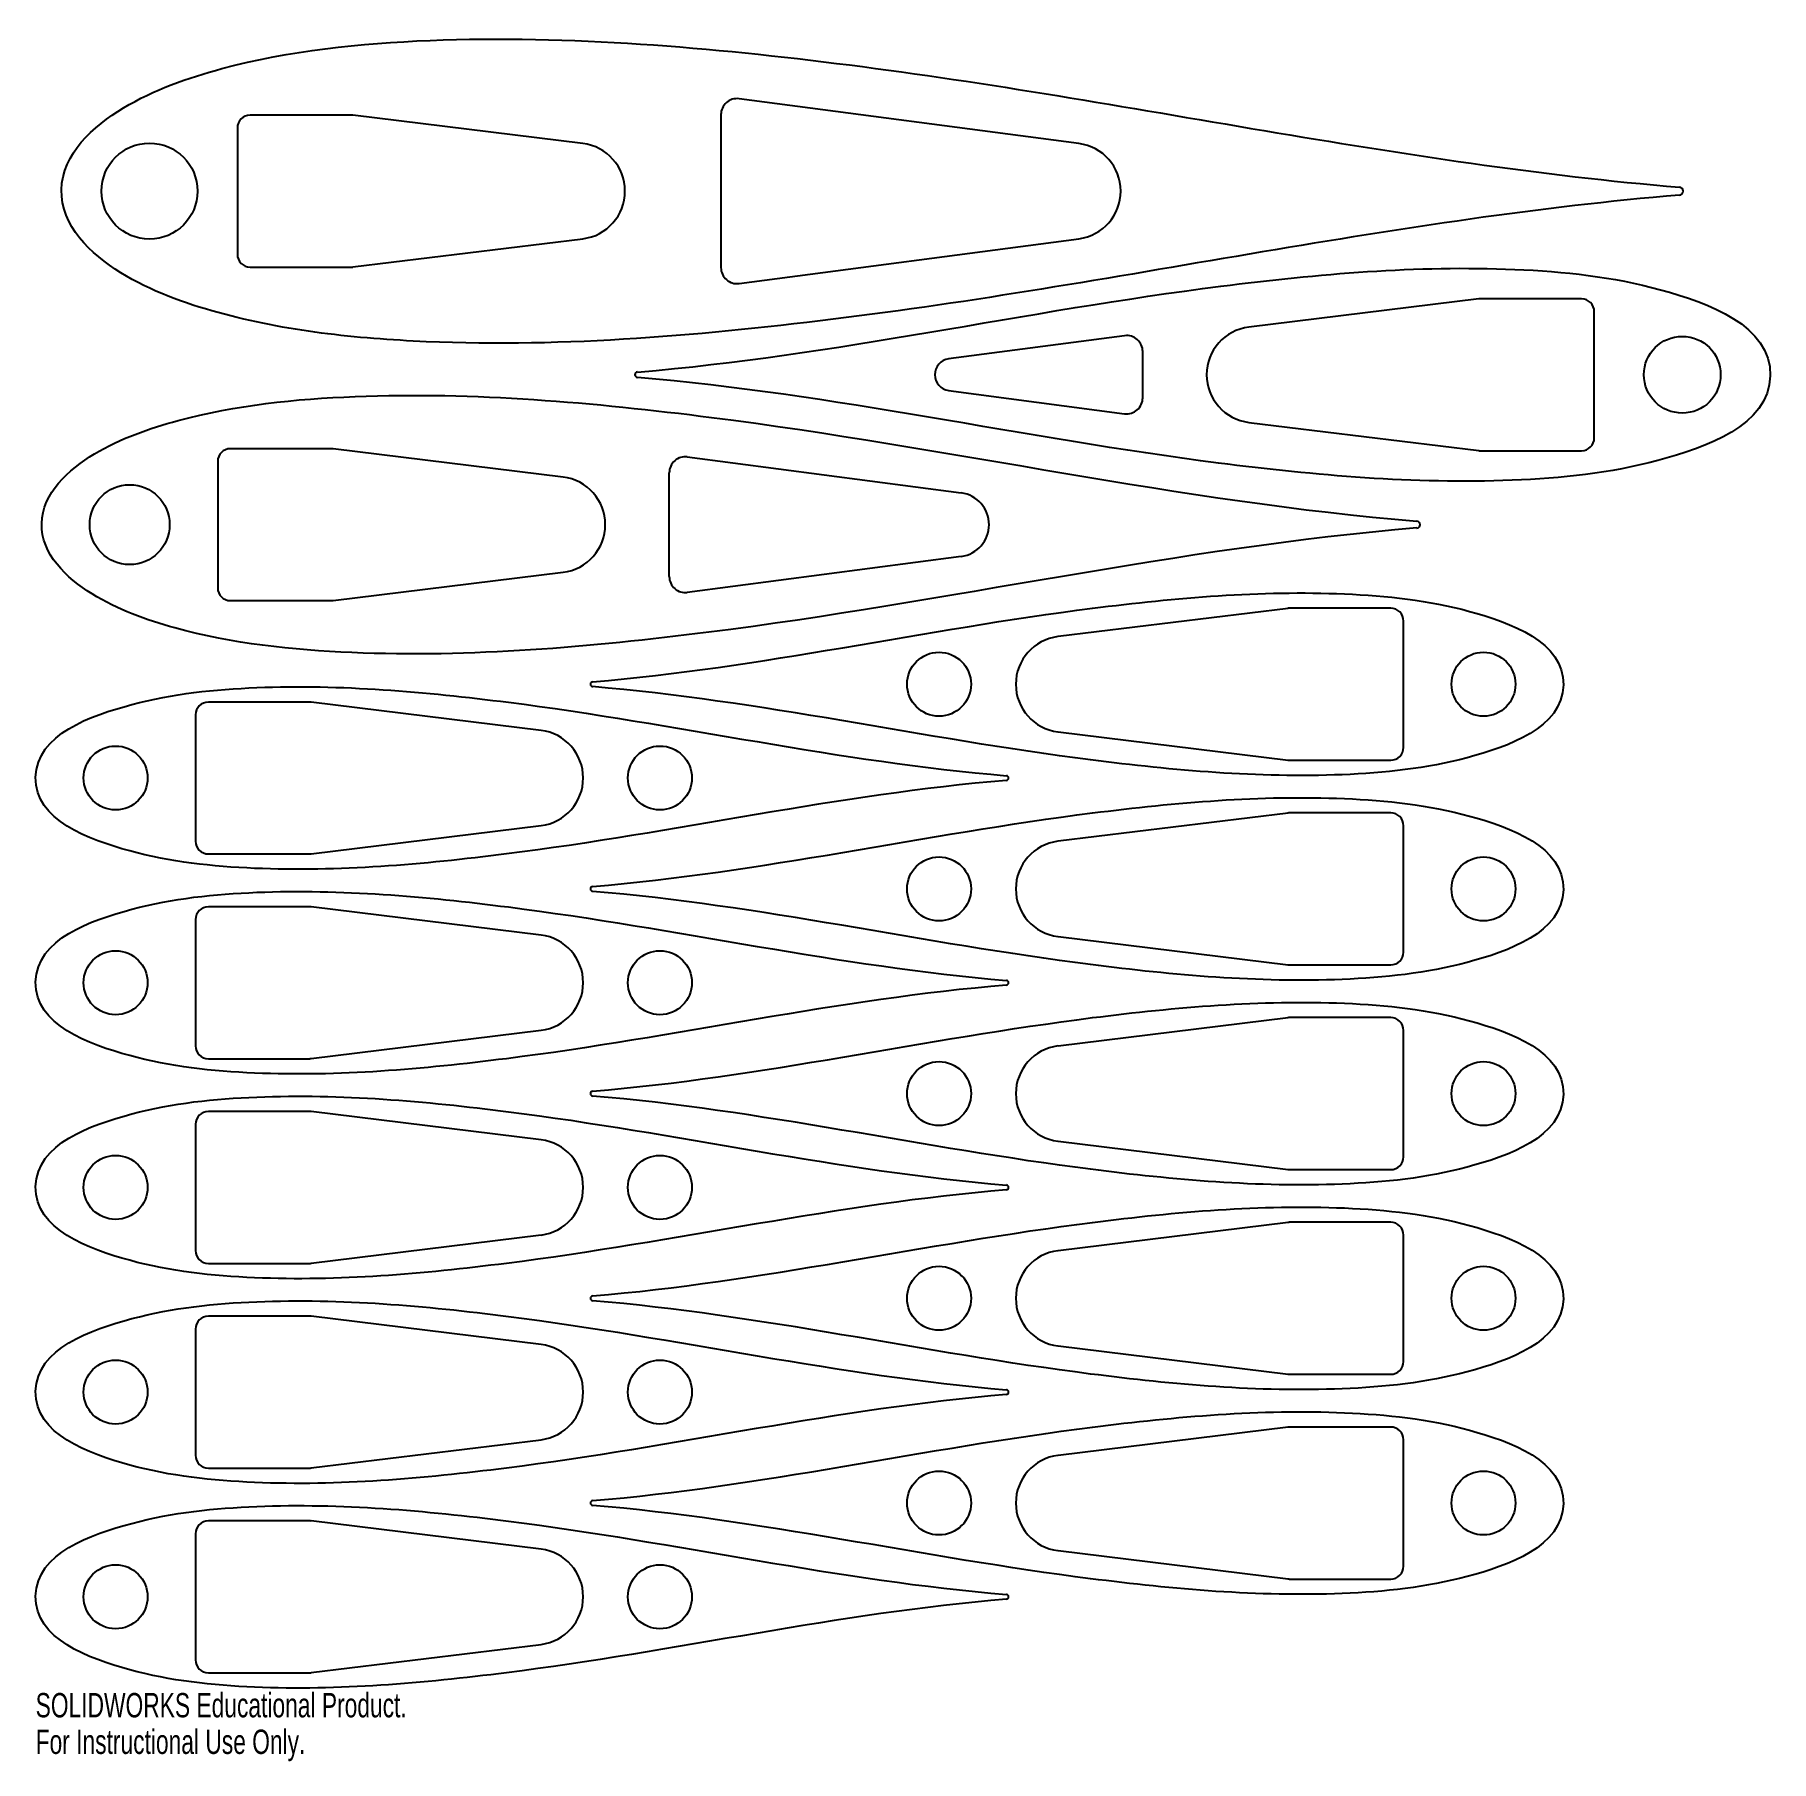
# Model space of a CAD drawing. Header units: inches. Extents: x -0.2 to 13.4, y -12.3 to 1.2.
import ezdxf

# ---------------------------------------------------------------- set-up
doc = ezdxf.new("R2010")
doc.units = ezdxf.units.IN
doc.header["$MEASUREMENT"] = 0
doc.styles.add('SLDTEXTSTYLE0', font='TXT', dxfattribs={"width": 0.7})

msp = doc.modelspace()

# ---------------------------------------------------------------- linework, layer by layer
at = {"color": 7, "linetype": 'Continuous', "lineweight": 25}
for p, q in [((7.954, 0.372), (5.297, 0.722)), ((2.266, 0.594), (1.475, 0.594)), ((4.076, 0.372), (2.278, 0.593)), ((5.155, 0.598), (5.155, -0.598)), ((1.375, 0.494), (1.375, -0.494)), ((2.278, -0.593), (4.076, -0.372)), ((5.297, -0.722), (7.954, -0.372)), ((1.475, -0.594), (2.266, -0.594)), ((11.079, -0.842), (9.281, -1.063)), ((11.882, -0.842), (11.091, -0.842)), ((11.982, -1.929), (11.982, -0.942)), ((8.31, -1.13), (6.935, -1.311)), ((8.452, -1.616), (8.452, -1.254)), ((6.935, -1.559), (8.31, -1.74)), ((9.281, -1.808), (11.079, -2.028)), ((2.111, -2.013), (1.321, -2.013)), ((3.922, -2.235), (2.124, -2.014)), ((11.091, -2.029), (11.882, -2.029)), ((1.221, -2.113), (1.221, -3.101)), ((4.892, -2.077), (7.034, -2.359)), ((4.751, -3.013), (4.751, -2.201)), ((2.124, -3.2), (3.922, -2.979)), ((7.034, -2.855), (4.892, -3.137)), ((1.321, -3.201), (2.111, -3.201)), ((9.588, -3.261), (7.79, -3.482)), ((10.391, -3.26), (9.6, -3.26)), ((10.491, -4.348), (10.491, -3.36)), ((1.939, -3.994), (1.148, -3.994)), ((3.749, -4.215), (1.951, -3.994)), ((1.048, -4.094), (1.048, -5.081)), ((7.79, -4.226), (9.588, -4.447)), ((9.6, -4.448), (10.391, -4.448)), ((9.588, -4.861), (7.79, -5.082)), ((10.391, -4.86), (9.6, -4.86)), ((1.951, -5.18), (3.749, -4.959)), ((10.491, -5.948), (10.491, -4.96)), ((1.148, -5.181), (1.939, -5.181)), ((1.048, -5.694), (1.048, -6.681)), ((1.939, -5.594), (1.148, -5.594)), ((3.749, -5.815), (1.951, -5.594)), ((7.79, -5.826), (9.588, -6.047)), ((9.6, -6.048), (10.391, -6.048)), ((9.588, -6.461), (7.79, -6.682)), ((10.391, -6.46), (9.6, -6.46)), ((1.951, -6.78), (3.749, -6.559)), ((10.491, -7.548), (10.491, -6.56)), ((1.148, -6.781), (1.939, -6.781)), ((1.939, -7.194), (1.148, -7.194)), ((3.749, -7.415), (1.951, -7.194)), ((1.048, -7.294), (1.048, -8.281)), ((7.79, -7.426), (9.588, -7.647)), ((9.6, -7.648), (10.391, -7.648)), ((9.588, -8.061), (7.79, -8.282)), ((10.391, -8.06), (9.6, -8.06)), ((1.951, -8.38), (3.749, -8.159)), ((10.491, -9.148), (10.491, -8.16)), ((1.148, -8.381), (1.939, -8.381)), ((1.939, -8.794), (1.148, -8.794)), ((3.749, -9.015), (1.951, -8.794)), ((1.048, -8.894), (1.048, -9.881)), ((7.79, -9.026), (9.588, -9.247)), ((9.6, -9.248), (10.391, -9.248)), ((1.951, -9.98), (3.749, -9.759)), ((9.588, -9.661), (7.79, -9.882)), ((10.391, -9.66), (9.6, -9.66)), ((10.491, -10.748), (10.491, -9.76)), ((1.148, -9.981), (1.939, -9.981)), ((1.939, -10.394), (1.148, -10.394)), ((3.749, -10.615), (1.951, -10.394)), ((1.048, -10.494), (1.048, -11.481)), ((7.79, -10.626), (9.588, -10.847)), ((9.6, -10.848), (10.391, -10.848)), ((1.951, -11.58), (3.749, -11.359)), ((1.148, -11.581), (1.939, -11.581))]:
    msp.add_line(p, q, dxfattribs=at)
for centre, radius in [((0.688, 0), 0.375), ((12.67, -1.435), 0.3), ((0.533, -2.607), 0.312), ((6.86, -3.854), 0.25), ((11.116, -3.854), 0.25), ((0.423, -4.587), 0.25), ((4.678, -4.587), 0.25), ((6.86, -5.454), 0.25), ((11.116, -5.454), 0.25), ((0.423, -6.187), 0.25), ((4.678, -6.187), 0.25), ((6.86, -7.054), 0.25), ((11.116, -7.054), 0.25), ((0.423, -7.787), 0.25), ((4.678, -7.787), 0.25), ((6.86, -8.654), 0.25), ((11.116, -8.654), 0.25), ((0.423, -9.387), 0.25), ((4.678, -9.387), 0.25), ((6.86, -10.254), 0.25), ((11.116, -10.254), 0.25), ((0.423, -10.987), 0.25), ((4.678, -10.987), 0.25)]:
    msp.add_circle(centre, radius, dxfattribs=at)
for centre, radius, start, end in [((5.28, 0.598), 0.125, 82.5, 180), ((1.475, 0.494), 0.1, 90, 180), ((2.266, 0.494), 0.1, 82.9993, 90), ((4.03, 0), 0.375, 277.0007, 82.9993), ((7.905, 0), 0.375, 277.5, 82.5), ((12.645, 0), 0.0313, 274.7538, 85.2462), ((1.475, -0.494), 0.1, 180, 270), ((2.266, -0.494), 0.1, 270, 277.0007), ((5.28, -0.598), 0.125, 180, 277.5), ((11.091, -0.942), 0.1, 90, 97.0007), ((11.882, -0.942), 0.1, 0, 90), ((9.327, -1.435), 0.375, 97.0007, 262.9993), ((8.327, -1.254), 0.125, 0, 97.5), ((6.952, -1.435), 0.125, 97.5, 262.5), ((4.505, -1.435), 0.0219, 94.7538, 265.2462), ((8.327, -1.616), 0.125, 262.5, 0), ((1.321, -2.113), 0.1, 90, 180), ((2.111, -2.113), 0.1, 82.9993, 90), ((11.091, -1.929), 0.1, 262.9993, 270), ((11.882, -1.929), 0.1, 270, 0), ((4.876, -2.201), 0.125, 82.5, 180), ((3.876, -2.607), 0.375, 277.0007, 82.9993), ((7.001, -2.607), 0.25, 277.5, 82.5), ((10.594, -2.607), 0.0266, 274.7538, 85.2462), ((1.321, -3.101), 0.1, 180, 270), ((4.876, -3.013), 0.125, 180, 277.5), ((2.111, -3.101), 0.1, 270, 277.0007), ((9.6, -3.36), 0.1, 90, 97.0007), ((10.391, -3.36), 0.1, 0, 90), ((7.835, -3.854), 0.375, 97.0007, 262.9993), ((4.154, -3.854), 0.0188, 94.7538, 265.2462), ((1.148, -4.094), 0.1, 90, 180), ((1.939, -4.094), 0.1, 82.9993, 90), ((3.703, -4.587), 0.375, 277.0007, 82.9993), ((9.6, -4.348), 0.1, 262.9993, 270), ((10.391, -4.348), 0.1, 270, 0), ((7.385, -4.587), 0.0188, 274.7538, 85.2462), ((9.6, -4.96), 0.1, 90, 97.0007), ((10.391, -4.96), 0.1, 0, 90), ((1.148, -5.081), 0.1, 180, 270), ((7.835, -5.454), 0.375, 97.0007, 262.9993), ((1.939, -5.081), 0.1, 270, 277.0007), ((4.154, -5.454), 0.0188, 94.7538, 265.2462), ((1.148, -5.694), 0.1, 90, 180), ((1.939, -5.694), 0.1, 82.9993, 90), ((3.703, -6.187), 0.375, 277.0007, 82.9993), ((10.391, -5.948), 0.1, 270, 0), ((9.6, -5.948), 0.1, 262.9993, 270), ((7.385, -6.187), 0.0188, 274.7538, 85.2462), ((9.6, -6.56), 0.1, 90, 97.0007), ((10.391, -6.56), 0.1, 0, 90), ((1.148, -6.681), 0.1, 180, 270), ((1.939, -6.681), 0.1, 270, 277.0007), ((7.835, -7.054), 0.375, 97.0007, 262.9993), ((4.154, -7.054), 0.0188, 94.7538, 265.2462), ((1.148, -7.294), 0.1, 90, 180), ((1.939, -7.294), 0.1, 82.9993, 90), ((3.703, -7.787), 0.375, 277.0007, 82.9993), ((10.391, -7.548), 0.1, 270, 0), ((9.6, -7.548), 0.1, 262.9993, 270), ((7.385, -7.787), 0.0188, 274.7538, 85.2462), ((9.6, -8.16), 0.1, 90, 97.0007), ((10.391, -8.16), 0.1, 0, 90), ((1.148, -8.281), 0.1, 180, 270), ((1.939, -8.281), 0.1, 270, 277.0007), ((7.835, -8.654), 0.375, 97.0007, 262.9993), ((4.154, -8.654), 0.0187, 94.7538, 265.2462), ((1.148, -8.894), 0.1, 90, 180), ((1.939, -8.894), 0.1, 82.9993, 90), ((3.703, -9.387), 0.375, 277.0007, 82.9993), ((10.391, -9.148), 0.1, 270, 0), ((9.6, -9.148), 0.1, 262.9993, 270), ((7.385, -9.387), 0.0188, 274.7538, 85.2462), ((9.6, -9.76), 0.1, 90, 97.0007), ((10.391, -9.76), 0.1, 0, 90), ((1.148, -9.881), 0.1, 180, 270), ((7.835, -10.254), 0.375, 97.0007, 262.9993), ((1.939, -9.881), 0.1, 270, 277.0007), ((4.154, -10.254), 0.0187, 94.7538, 265.2462), ((1.148, -10.494), 0.1, 90, 180), ((1.939, -10.494), 0.1, 82.9993, 90), ((3.703, -10.987), 0.375, 277.0007, 82.9993), ((9.6, -10.748), 0.1, 262.9993, 270), ((10.391, -10.748), 0.1, 270, 0), ((7.385, -10.987), 0.0187, 274.7538, 85.2462), ((1.148, -11.481), 0.1, 180, 270), ((1.939, -11.481), 0.1, 270, 277.0007)]:
    msp.add_arc(centre, radius, start, end, dxfattribs=at)
for points, knots in [([(12.648, -0.031), (10.459, -0.213), (8.31, -0.715), (5.046, -1.126), (3.948, -1.224), (2.304, -1.153), (1.755, -1.096), (0.959, -0.876), (0.699, -0.783), (0.228, -0.492), (-0.006, -0.271), (0.006, 0.292), (0.246, 0.507), (0.723, 0.793), (0.987, 0.886), (1.787, 1.101), (2.332, 1.156), (3.981, 1.222), (5.076, 1.123), (8.328, 0.712), (10.468, 0.212), (12.648, 0.031)], [0, 0, 0, 0, 0.25, 0.25, 0.375, 0.375, 0.4375, 0.4375, 0.46875, 0.46875, 0.5, 0.5, 0.53125, 0.53125, 0.5625, 0.5625, 0.625, 0.625, 0.75, 0.75, 1, 1, 1, 1]), ([(4.504, -1.414), (6.036, -1.286), (7.54, -0.935), (9.825, -0.647), (10.593, -0.579), (11.744, -0.628), (12.129, -0.668), (12.871, -0.873), (13.366, -1.048), (13.349, -1.837), (12.853, -2.005), (12.106, -2.206), (11.725, -2.244), (10.57, -2.291), (9.804, -2.222), (7.528, -1.933), (6.029, -1.584), (4.504, -1.457)], [0, 0, 0, 0, 0.25, 0.25, 0.375, 0.375, 0.4375, 0.4375, 0.5, 0.5, 0.5625, 0.5625, 0.625, 0.625, 0.75, 0.75, 1, 1, 1, 1]), ([(10.596, -2.633), (8.736, -2.788), (6.909, -3.215), (4.135, -3.564), (3.202, -3.647), (1.804, -3.587), (1.337, -3.538), (0.661, -3.352), (0.44, -3.272), (0.039, -3.025), (-0.16, -2.837), (-0.149, -2.359), (0.055, -2.176), (0.46, -1.933), (0.685, -1.854), (1.364, -1.671), (1.828, -1.624), (3.23, -1.568), (4.16, -1.652), (6.924, -2.002), (8.744, -2.426), (10.596, -2.58)], [0, 0, 0, 0, 0.25, 0.25, 0.375, 0.375, 0.4375, 0.4375, 0.46875, 0.46875, 0.5, 0.5, 0.53125, 0.53125, 0.5625, 0.5625, 0.625, 0.625, 0.75, 0.75, 1, 1, 1, 1]), ([(4.152, -3.835), (5.465, -3.726), (6.755, -3.425), (8.713, -3.178), (9.372, -3.12), (10.358, -3.162), (10.688, -3.197), (11.324, -3.372), (11.748, -3.522), (11.733, -4.198), (11.308, -4.343), (10.669, -4.514), (10.342, -4.548), (9.352, -4.588), (8.695, -4.528), (6.744, -4.281), (5.46, -3.982), (4.152, -3.873)], [0, 0, 0, 0, 0.25, 0.25, 0.375, 0.375, 0.4375, 0.4375, 0.5, 0.5, 0.5625, 0.5625, 0.625, 0.625, 0.75, 0.75, 1, 1, 1, 1]), ([(7.387, -4.606), (6.074, -4.715), (4.784, -5.017), (2.826, -5.263), (2.167, -5.322), (1.181, -5.279), (0.851, -5.245), (0.215, -5.069), (-0.209, -4.919), (-0.195, -4.243), (0.23, -4.099), (0.87, -3.927), (1.197, -3.894), (2.187, -3.854), (2.843, -3.913), (4.795, -4.16), (6.079, -4.46), (7.387, -4.569)], [0, 0, 0, 0, 0.25, 0.25, 0.375, 0.375, 0.4375, 0.4375, 0.5, 0.5, 0.5625, 0.5625, 0.625, 0.625, 0.75, 0.75, 1, 1, 1, 1]), ([(4.152, -5.435), (5.465, -5.326), (6.755, -5.025), (8.713, -4.778), (9.372, -4.72), (10.358, -4.762), (10.688, -4.797), (11.324, -4.972), (11.748, -5.122), (11.733, -5.798), (11.308, -5.943), (10.669, -6.114), (10.342, -6.148), (9.352, -6.188), (8.695, -6.128), (6.744, -5.881), (5.46, -5.582), (4.152, -5.473)], [0, 0, 0, 0, 0.25, 0.25, 0.375, 0.375, 0.4375, 0.4375, 0.5, 0.5, 0.5625, 0.5625, 0.625, 0.625, 0.75, 0.75, 1, 1, 1, 1]), ([(7.387, -6.206), (6.074, -6.315), (4.784, -6.617), (2.826, -6.863), (2.167, -6.922), (1.181, -6.879), (0.851, -6.845), (0.215, -6.669), (-0.209, -6.519), (-0.195, -5.843), (0.23, -5.699), (0.87, -5.527), (1.197, -5.494), (2.187, -5.454), (2.843, -5.513), (4.795, -5.76), (6.079, -6.06), (7.387, -6.169)], [0, 0, 0, 0, 0.25, 0.25, 0.375, 0.375, 0.4375, 0.4375, 0.5, 0.5, 0.5625, 0.5625, 0.625, 0.625, 0.75, 0.75, 1, 1, 1, 1]), ([(4.152, -7.035), (5.465, -6.926), (6.755, -6.625), (8.713, -6.378), (9.372, -6.32), (10.358, -6.362), (10.688, -6.397), (11.324, -6.572), (11.748, -6.722), (11.733, -7.398), (11.308, -7.543), (10.669, -7.714), (10.342, -7.748), (9.352, -7.788), (8.695, -7.728), (6.744, -7.481), (5.46, -7.182), (4.152, -7.073)], [0, 0, 0, 0, 0.25, 0.25, 0.375, 0.375, 0.4375, 0.4375, 0.5, 0.5, 0.5625, 0.5625, 0.625, 0.625, 0.75, 0.75, 1, 1, 1, 1]), ([(7.387, -7.806), (6.074, -7.915), (4.784, -8.217), (2.826, -8.463), (2.167, -8.522), (1.181, -8.479), (0.851, -8.445), (0.215, -8.269), (-0.209, -8.119), (-0.195, -7.443), (0.23, -7.299), (0.87, -7.127), (1.197, -7.094), (2.187, -7.054), (2.843, -7.113), (4.795, -7.36), (6.079, -7.66), (7.387, -7.769)], [0, 0, 0, 0, 0.25, 0.25, 0.375, 0.375, 0.4375, 0.4375, 0.5, 0.5, 0.5625, 0.5625, 0.625, 0.625, 0.75, 0.75, 1, 1, 1, 1]), ([(4.152, -8.635), (5.465, -8.526), (6.755, -8.225), (8.713, -7.978), (9.372, -7.92), (10.358, -7.962), (10.688, -7.997), (11.324, -8.172), (11.748, -8.322), (11.733, -8.998), (11.308, -9.143), (10.669, -9.314), (10.342, -9.348), (9.352, -9.388), (8.695, -9.328), (6.744, -9.081), (5.46, -8.782), (4.152, -8.673)], [0, 0, 0, 0, 0.25, 0.25, 0.375, 0.375, 0.4375, 0.4375, 0.5, 0.5, 0.5625, 0.5625, 0.625, 0.625, 0.75, 0.75, 1, 1, 1, 1]), ([(7.387, -9.406), (6.074, -9.515), (4.784, -9.817), (2.826, -10.063), (2.167, -10.122), (1.181, -10.079), (0.851, -10.045), (0.215, -9.869), (-0.209, -9.719), (-0.195, -9.043), (0.23, -8.899), (0.87, -8.727), (1.197, -8.694), (2.187, -8.654), (2.843, -8.713), (4.795, -8.96), (6.079, -9.26), (7.387, -9.369)], [0, 0, 0, 0, 0.25, 0.25, 0.375, 0.375, 0.4375, 0.4375, 0.5, 0.5, 0.5625, 0.5625, 0.625, 0.625, 0.75, 0.75, 1, 1, 1, 1]), ([(4.152, -10.235), (5.465, -10.126), (6.755, -9.825), (8.713, -9.578), (9.372, -9.52), (10.358, -9.562), (10.688, -9.597), (11.324, -9.772), (11.748, -9.922), (11.733, -10.598), (11.308, -10.743), (10.669, -10.914), (10.342, -10.948), (9.352, -10.988), (8.695, -10.928), (6.744, -10.681), (5.46, -10.382), (4.152, -10.273)], [0, 0, 0, 0, 0.25, 0.25, 0.375, 0.375, 0.4375, 0.4375, 0.5, 0.5, 0.5625, 0.5625, 0.625, 0.625, 0.75, 0.75, 1, 1, 1, 1]), ([(7.387, -11.006), (6.074, -11.115), (4.784, -11.417), (2.826, -11.663), (2.167, -11.722), (1.181, -11.679), (0.851, -11.645), (0.215, -11.469), (-0.209, -11.319), (-0.195, -10.643), (0.23, -10.499), (0.87, -10.327), (1.197, -10.294), (2.187, -10.254), (2.843, -10.313), (4.795, -10.56), (6.079, -10.86), (7.387, -10.969)], [0, 0, 0, 0, 0.25, 0.25, 0.375, 0.375, 0.4375, 0.4375, 0.5, 0.5, 0.5625, 0.5625, 0.625, 0.625, 0.75, 0.75, 1, 1, 1, 1])]:
    msp.add_open_spline(points, degree=3, knots=knots, dxfattribs=at)

# ---------------------------------------------------------------- texts
at = {"color": 7, "linetype": 'Continuous', "char_height": 0.1903, "attachment_point": 1, "style": 'SLDTEXTSTYLE0'}
for s, insert in [('SOLIDWORKS Educational Product.', (-0.202, -11.739)), ('For Instructional Use Only.', (-0.202, -12.025))]:
    msp.add_mtext(s, dxfattribs=dict(at, insert=insert))

doc.saveas('drawing.dxf')
